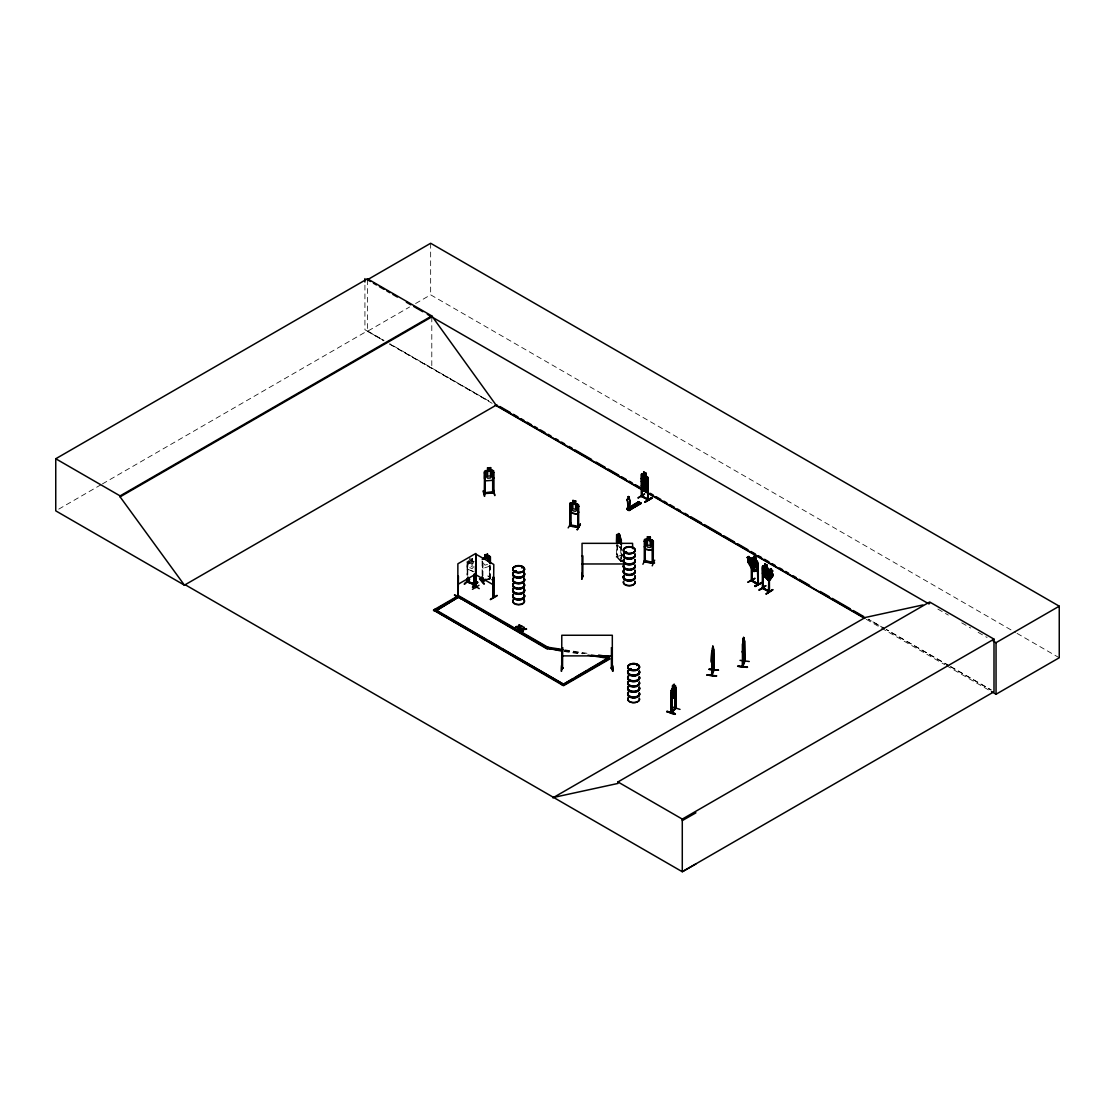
<?xml version="1.0" encoding="UTF-8"?>
<svg xmlns="http://www.w3.org/2000/svg" width="1115" height="1115" viewBox="0 0 1115 1115"><rect width="100%" height="100%" fill="white"/><g stroke="black" fill="none" stroke-linecap="round" stroke-linejoin="round"><path stroke-width="0.75" stroke-dasharray="5 3.75" d="M620.651 548.204L621.167 546.266M620.776 548.287L617.166 544.594L620.693 548.329L621.264 546.239M490.196 565.054L490.265 578.824L487.952 576.218M620.79 555.368L612.581 558.099M621.543 544.329L621.599 561.57L616.567 556.176L617.417 556.58M617.334 545.277L617.375 557.235M620.832 561.179L621.543 560.706M621.543 560.761L620.762 561.207L620.832 543.995M616.902 544.845L617.097 557.458L617.375 556.483M472.244 560.929L473.986 561.514M467.84 569.5L467.101 566.629L467.826 569.514L474.014 571.758M58.761 509.123L100.894 484.788M102.399 483.924L367.448 330.89L383.908 340.396M367.448 279.754L367.448 331.322L409.595 307.001M415.602 303.517L430.655 294.834L1015.528 632.512M490.126 578.1L489.36 578.532M490.126 578.852L485.987 579.953M617.041 556.901L621.306 561.667L621.111 543.897M487.534 564.357L485.011 565.18L483.659 563.591M489.401 566.295L483.046 568.357L482.251 560.943M485.987 579.424L489.192 578.378M486.154 580.121L490.196 578.81M489.889 578.615L490.029 566.601M616.902 556.873L616.999 556.162M564.761 649.836L590.169 653.78M564.761 650.491L585.096 653.627M564.274 650.867L582.922 653.752M564.274 651.508L577.835 653.613M470.168 558.963L471.729 559.549L471.729 558.699M469.722 560.064L473.945 561.584M468.425 561.598L473.457 563.507M467.032 562.281L474.837 565.207M467.966 569.389L473.945 571.647M383.685 340.521L364.926 329.733L364.926 283.712M389.693 343.978L488.649 400.884L389.902 343.852M884.794 628.693L868.306 619.201L884.752 628.707M949.269 665.767L886.3 629.543L949.102 665.864M950.76 666.617L991.249 689.906M1017.047 633.376L1059.25 657.752M937.868 609.083L948.308 615.104M961.729 622.853L970.691 628.024M978.148 632.33L987.096 637.501M950.593 666.714L990.998 690.046M367.448 331.322L383.908 340.828M389.902 344.284L492.147 403.309M866.299 619.327L879.874 627.174M881.394 628.038L944.753 664.624M946.259 665.502L990.009 690.756M621.264 561.612L616.567 556.929L616.623 544.942M482.112 560.803L482.112 574.56M482.154 566.058L483.046 568.357M490.656 578.546L487.868 575.884L492.579 580.664M472.161 558.448L472.161 560.984L473.457 562.322L473.457 567.047L472.161 568.594L469.722 567.674L468.425 565.152L468.425 560.413M489.443 565.291L489.401 579.089L489.29 565.124M482.851 562.281L482.851 576.037M482.697 562.113L482.697 575.87M472.3 558.336L472.216 560.929M469.791 557.472L469.791 560.009M467.924 561.472L467.756 575.382M467.213 574.95L467.129 561.11L467.032 575.103M431.798 316.897L431.798 368.466M430.655 243.265L430.655 294.834M472.161 561.821L469.722 560.915L469.722 565.639L472.161 566.559L472.161 561.821"/><path stroke-width="1.5" d="M627.522 509.248L627.522 507.757L629.501 508.984L629.71 502.586A2.105 1.227 59.5 0 0 629.404 499.701L628.456 496.482L627.898 498.851A2.105 1.227 59.5 0 0 627.592 501.388L627.982 508.468M629.501 508.984L629.808 502.531A2.105 1.227 59.5 0 0 629.501 499.645L629.181 497.123M754.576 566.267L752.207 563.563L751.301 559.897L749.503 561.012L752.374 566.044L753.81 565.221L750.939 560.176L751.51 563.131L748.834 561.389L751.608 566.49L753.615 568.218L755.05 567.382L751.719 559.73L748.82 556.622M744.151 649.028L744.249 645.947L742.688 653.153L742.381 651.146L742.702 653.028M712.875 646.352L712.485 648.024M707.063 675.091C736.095 677.795 687.523 672.763 716.346 676.164M737.879 666.338C766.911 669.042 718.339 664.01 747.162 667.411M671.355 692.276L671.3 712.945L676.011 708.262L671.537 711.579M713.935 670.087L712.025 675.369L711.997 654.7M743.008 666.115L742.409 665.725L743.05 665.307L742.897 666.589L744.764 661.334L744.681 640.707M742.702 648.247L743.008 649.39L743.621 637.459L742.465 666.589L744.374 660.484M627.926 508.315L628.567 507.673L628.316 509.583L627.954 507.381L626.755 509.109M466.948 581.96L474.906 584.915L474.823 574.573M467.324 581.082L467.645 581.5C468.384 583.856 467.436 579.256 467.324 581.835L475.088 584.734L475.004 574.42M711.649 659.982L711.858 661.906C717.53 638.561 708.471 680.457 711.76 651.634M742.492 666.533L742.381 644.386L744.151 638.811L744.681 661.334M675.105 695.704L675.565 692.791M675.188 695.732L671.564 699.426L675.23 695.788L675.606 692.75M454.418 595.201L461.303 598.866M454.586 594.727L461.303 598.56M666.784 711.788C675.453 711.426 680.61 717.823 667.049 711.551M667.007 711.189L675.272 713.837M675.244 714.171L666.979 711.565M770.144 579.702L768.291 580.497L763.733 574.992L764.319 572.664L767.329 568.427L772.876 574.072L773.169 575.465L770.075 579.744L773.085 575.41L772.876 574.072M515.966 570.81L514.865 571.187L516.245 571.424M522.405 567.159L521.667 567.605L522.614 567.521M626.783 552.692L626.142 551.688L625.25 552.455M626.686 552.413L625.404 552.482M632.498 548.176L633.111 548.719M629.71 669.46L630.505 668.568L631.383 669.335M630.825 669.265L630.184 668.791M637.585 665.293L636.665 665.53M482.697 577.584L482.823 581.263L482.851 577.751M711.886 656.986L712.192 658.143L712.792 646.198L711.593 675.3M712.29 648.958L712.666 647.913M711.774 651.704L713.321 647.55L713.67 670.617L713.851 649.446M712.192 656.108L712.778 649.724L712.234 674.909L712.192 674.115M709.07 669.446L718.45 670.226L709.168 669.125M743.12 639.369L743.719 637.473M743.12 640.219L743.496 639.16M742.702 642.965L743.593 640.986L743.008 647.355M743.914 640.108L744.346 639.16M739.998 660.373L749.28 661.502M744.569 661.766L744.318 660.554M744.165 661.293L743.008 665.502M757.238 571.298L758.061 569.166L757.322 571.256L752.109 568.302L751.426 565.389M642.142 476.802L641.292 478.948L642.059 476.844L647.411 479.715L648.038 482.67M762.437 573.026L763.134 575.925L768.402 578.852L769.238 576.706M671.174 690.631L672.61 688.108L672.568 685.627L672.61 698.352M484.147 583.744L479.575 578.587L483.826 583.87M492.565 480.258L493.68 477.666L492.635 480.328L485.387 480.83L484.44 478.377L484.537 471.603L487.534 470.488M518.573 628.749L519.255 626.644L522.113 626.282L519.255 627.076L518.573 628.749L518.587 626.7L518.029 628.442M522.921 631.257L522.378 630.519L522.921 631.257L523.604 629.153L526.461 629.222L523.604 629.585L523.702 627.201L522.935 629.627L520.134 629.654L523.019 628.846M518.684 626.337C512.078 626.574 519.674 628.484 519.353 624.693L519.353 626.714L519.897 624.999M518.684 626.769L519.353 624.693M522.378 630.951L523.702 627.201M523.702 629.222L524.245 627.508M577.584 514.14L578.699 511.855L577.654 514.238L570.741 512.886L569.863 510.126M644.331 546.559L645.25 549.235L652.275 550.378L653.306 548.023M627.926 496.788L628.944 496.649M754.785 578.546L747.775 582.295L754.827 578.239M562.587 651.258L547.34 648.247L547.813 647.216L563.061 649.585M547.34 648.888L547.813 647.216L458.488 595.647L433.554 610.044L563.507 685.725L609.64 659.077L608.344 657.683L591.396 655.062M644.345 493.987L638.17 497.708M644.665 494.084L638.115 498.029M609.64 659.077L608.344 658.338L608.818 656.665L598.644 655.09M608.818 656.665L608.344 658.338L588.009 655.188M759.176 590.086L765.754 585.821M641.334 496.231L648.177 500.022L648.108 477.833L642.087 473.652L641.376 474.168L641.418 496.356L647.968 499.227M641.892 495.868L642.101 496.649L642.254 486.168M762.409 588.358L769.462 591.926L769.392 579.856M763.399 587.786L762.744 587.424L762.953 588.664L763.315 576.497M483.116 490.976L484.412 496.356M484.816 495.98L483.506 490.907M645.223 541.179L644.303 541.235L645.223 541.179L645.223 562.002L644.498 560.915M647.425 539.437L647.355 536.733L650.338 537.221L650.212 539.883L651.718 540.984L651.718 545.709L650.212 547.507L647.425 547.047L645.933 544.775L645.933 540.036L647.355 539.284M645.25 549.235L652.303 550.322M650.31 539.827L650.338 537.221M652.247 540.134L645.278 539.005L644.331 539.758L644.289 561.904L653.237 563.312L653.334 541.151L652.275 540.078L653.334 541.151M652.414 542.545L653.32 542.503L652.414 542.545L652.484 563.242L652.498 542.364M642.909 564.274L645.46 559.033M645.306 561.068C649.836 561.179 664.275 565.04 644.345 561.639M644.386 561.904L644.205 561.096L653.32 562.378M654.672 560.176L652.219 565.835M581.849 573.458L581.918 578.908M581.891 579.256L581.891 573.431M561.653 671.146L561.639 665.348L561.235 671.202M469.54 579.479L464.356 584.079M752.388 580.162C750.13 579.591 753.405 582.741 758.312 584.371L758.228 563.73L757.392 563.507L757.977 584.539L757.991 562.35L755.803 560.232L756.82 561.751L756.82 566.49L755.733 567.883L753.684 566.699L752.597 559.284L753.684 559.075L753.684 556.371L755.872 557.639L755.803 560.232L755.733 557.737L753.684 556.538M752.36 580.943L751.468 560.064L752.068 560.413M568.162 527.883L571.284 522.782M675.523 707.412L671.021 712.847L671.091 690.603L675.216 685.558L674.185 686.631M675.132 685.53L675.146 708.582L675.662 687.523L675.983 708.318M572.775 500.51L575.744 501.039L575.619 503.687L577.096 504.83L577.096 509.569L575.619 511.311L572.873 510.768L571.396 508.454L571.396 503.715L572.873 503.158L572.803 500.454L575.744 501.039M570.615 505.011L569.807 504.858L570.615 505.011L570.573 525.653M572.775 503.046L569.821 503.381L569.723 525.5L569.709 524.719L578.685 526.475M575.744 503.576L578.699 505.039L578.615 527.242L578.49 526.461M570.741 512.886L577.654 514.238M577.654 503.938L570.81 502.754M577.779 506.419L578.699 506.391L577.779 506.419L577.849 527.116L577.891 506.238M570.629 524.942L569.863 524.51L570.755 524.663M577.779 526.294C582.365 526.949 568.831 527.855 570.044 524.524M577.695 526.489L578.601 526.447M580.274 524.12L577.222 529.723L580.316 524.162M577.222 529.723L580.385 524.51M493.666 493.039L492.621 493.109L493.415 492.05M492.579 492.928L493.624 492.844L493.68 470.851L490.6 470.196L490.6 467.659L487.52 467.896L487.631 470.572L486.084 471.534L486.084 476.272L487.631 478.182L490.502 477.959L492.05 475.812L492.05 471.074L490.502 470.349L490.489 467.743M457.819 596.929L457.875 563.786L475.743 553.472L475.952 587.675L476.244 566.88M475.38 586.797L475.757 586.197M764.319 572.775L767.329 568.427M771.51 572.539L772.11 574.239L770.019 577.18L768.151 577.263L766.34 575.075L766.256 572.636L768.36 569.695L769.698 570.35L770.799 568.636L772.737 570.978L771.622 572.566M769.698 570.35L770.827 568.775M771.441 572.58L772.667 571.019M515.228 571.563L515.019 570.852M516.329 571.312L514.768 571.424M522.614 567.368L521.848 567.716M625.25 552.176L625.989 551.744M630.226 669.488L630.505 668.889M488.886 561.89L488.886 557.152L487.534 556.747L487.576 554.043L484.872 554.922L484.914 557.514L482.21 559.298L489.374 556.064L487.631 556.636M742.855 666.561L743.008 642.63M645.933 473.164L643.689 471.924L643.689 474.628L642.575 474.851L643.689 486.962L645.78 488.119L644.665 485.304C643.843 488.677 641.167 485.833 644.177 484.44L642.672 480.704L644.637 484.147C645.362 480.663 648.261 483.38 645.111 484.969L646.519 488.649L645.78 483.394L646.909 482.001L646.909 477.262L645.794 475.784L645.933 473.164L645.864 475.743M581.974 575.967L582.797 575.688M476.021 586.825L475.45 566.183M672.568 685.627L674.185 684.094L674.031 696.889M672.61 689.042L674.031 687.579M672.61 693.781L674.031 692.317M675.941 687.62L675.23 687.955M671.732 706.798L680.011 709.391M671.495 711.621L671.857 712.499L672.568 688.164M492.607 470.098L485.429 470.655L484.551 471.659L484.286 493.75C484.217 492.565 487.171 492.482 492.579 492.175M483.659 558.852L485.011 557.57L484.955 554.977M492.677 492.914L492.677 472.286L493.569 472.412L492.677 472.286M493.666 492.286L492.83 492.398M464.467 584.176L469.61 579.145L464.467 583.744M474.293 583.716C457.666 578.141 478.335 585.612 474.391 583.716M475.004 583.953L474.781 584.901M477.582 582.114L472.425 587.145L477.624 582.169M616.609 534.949L618.198 535.479M569.932 503.436L570.838 502.698M675.523 708.164L671.425 712.164M671.425 712.917L671.495 691.746M626.7 552.246L625.85 552.05M631.243 669.362L629.905 669.46M753.684 558.908L752.193 558.044L747.775 560.692L754.033 571.549L757.643 569.472L752.514 559.228L751.357 558.629L751.454 580.762M751.496 558.657L752.235 558.141M647.285 489.889L648.038 489.471M642.184 486.99L648.108 489.429M763.231 565.667C760.988 566.127 767.803 566.741 768.416 568.622M581.946 576.497L582.992 576.678L582.142 575.688M582.044 576.497L582.894 576.497M561.695 668.415L562.713 668.387L561.751 668.373M611.564 668.359L612.316 668.61L612.316 635.257L561.793 635.257L561.695 668.61L562.545 668.387M611.368 668.08C613.738 666.868 610.686 669.516 612.316 668.415M612.288 667.871L611.368 667.857M675.648 707.342L675.188 708.624M675.565 708.666L675.704 685.976M641.292 485.764L643.62 487.854L643.536 490.433L645.864 491.631L646.909 484.008L645.78 481.359L645.794 476.635L643.689 475.478L643.689 480.217L642.561 481.61L643.62 490.391M647.327 489.987L645.71 489.011M626.714 509.081L629.181 510.572L640.958 503.032L638.7 501.75L626.881 509.304M638.561 502.085L640.707 503.255M626.992 509.346L639.146 502.182L627.313 509.555M628.86 510.419L630.212 508.649L628.818 509.987L626.923 508.914L628.135 507.478M641.641 475.506L642.254 475.854M647.313 476.551L648.177 477.847M647.857 499.492L647.717 478.865L648.4 499.882L641.738 496.161M648.331 479.213L647.481 479.004M642.073 483.882L647.411 486.753L648.177 484.663L647.341 486.795L642.073 483.882L641.446 480.927L642.142 483.84M641.683 495.381L642.101 495.896M642.101 496.119L647.996 499.213M645.014 501.917C665.46 488.718 631.146 510.698 651.954 498.168M645.111 501.917L651.954 498.182M764.751 563.967L766.995 565.221L764.751 563.967L763.636 571.647L764.765 574.295L766.855 575.452L767.97 574.044L766.925 565.263M763.092 568.037L762.479 567.688L763.399 588.539M766.925 567.8L766.995 565.221M769.169 569.932L768.277 568.664L769.169 569.932L769.238 592.065L768.709 590.755M763.733 574.992L768.374 580.455M768.402 578.852L763.19 575.884M759.231 590.183L765.796 585.807L759.231 589.751M763.162 588.163L769.462 591.173L762.632 588.149M772.653 589.598L766.075 593.974L772.681 589.654M458.181 576.148L458.126 597.124L458.418 576.274M472.565 584.664L479.255 588.609M627.898 498.851L627.996 498.795A2.105 1.227 59.5 0 0 627.675 501.332L627.898 508.482M633.167 505.025C639.202 507.66 630.574 505.499 634.379 504.301L636.637 505.764L634.379 504.301M635.466 503.673C641.487 506.308 632.874 504.147 636.679 502.949L638.937 504.412L636.679 502.949M637.487 502.656L638.7 501.75M629.85 507.52L638.728 502.043M628.386 510.126L640.526 502.949M628.679 510.308L640.958 503.032M628.832 510.391L641.111 503.506M493.262 576.985L493.513 597.821L493.569 577.152M472.453 589.319L478.962 585.291M490.405 599.299L497.067 595.368M490.433 599.647L497.109 595.772M185.257 584.776L184.533 585.208L55.75 510.851L55.75 458.753L367.448 278.792L431.798 315.935L496.147 405.191L864.571 617.905M367.448 278.792L367.448 279.754L430.655 243.265L1059.25 606.184L1059.25 657.752L996.043 694.241L991.528 691.621M55.75 458.753L120.099 495.896L431.798 315.935M695.927 863.958L682.282 871.735L185.174 584.734L184.435 585.152L120.099 496.858L431.798 316.897M184.435 585.152L496.872 404.773M457.875 584.413L475.743 574.1M433.554 610.699L434.85 609.292L563.507 684.22L502.168 648.805M436.341 609.083L458.488 596.302L500.175 620.358M551.2 648.386L546.503 648.623L457.192 596.4L546.503 647.968L547.813 647.216M754.702 566.49L752.221 564.315L752.304 567.619L751.552 563.911L748.876 561.5L747.287 557.389L748.89 556.455L750.437 559.159M747.385 557.444L748.89 556.58M748.89 557.179L747.97 557.709L748.486 558.615L749.405 558.071M753.949 571.479L757.559 569.403M608.344 657.683L562.197 684.972L572.622 678.951M575.591 677.237L586.016 671.216M588.999 669.502L606.853 659.188M433.554 610.044L563.507 685.07L609.64 658.435M552.873 797.866L865.31 617.473L922.872 604.957M553.597 797.434L617.947 783.441L617.947 781.949L929.645 601.989L993.995 639.132L993.995 691.774L682.282 871.735L682.282 819.093L993.995 639.132M929.645 603.48L928.92 603.912L427.31 314.305M993.061 640.944L996.043 642.672L1059.25 606.184M752.193 558.044L757.266 561.082M758.228 563.73L757.392 563.507M757.322 583.563L752.137 580.539L757.893 583.716M757.768 584.009L757.629 565.096M754.813 585.96L761.907 582.755L754.869 586.03M755.176 586.56L761.907 582.741M682.282 820.598L695.927 812.821M747.287 557.389L748.82 560.092M747.775 560.692L747.9 561.946M747.83 561.946L751.956 569.18M752.444 559.27L756.639 566.476M625.85 551.786L625.348 552.58L626.741 552.58M768.291 580.399L770.089 579.605M578.56 527.214L569.89 525.527M616.553 534.865L617.139 534.419L620.748 538.099M618.17 543.256L617.389 540.454L617.389 535.716L618.17 535.646C618.504 528.357 621.557 541.653 620.4 543.465M616.902 536.245L617.055 543.646M616.553 541.667L616.707 534.921L616.623 543.228M620.832 543.995L621.111 540.468L621.543 544.329M621.543 540.886L620.832 540.552M485.011 558.42L487.534 557.598L487.534 560.747M489.29 558.253C491.074 557.375 487.645 559.883 489.29 561.695M486.154 579.577C482.544 579.089 478.544 583.201 485.987 579.953M482.697 580.274L481.903 580.469L485.987 579.424M486.154 580.121L482.224 581.431M635.09 505.694L635.243 504.802L634.226 505.402M515.046 570.81L515.911 571.047M493.457 597.459L493.806 564.483L475.938 554.169L475.715 587.466M482.558 580.246L482.934 581.166M484.426 492.774L492.579 492.384M484.426 493.527L493.569 493.039L493.527 472.23M648.331 499.813L647.494 499.715M467.715 582.267L467.924 576.943M474.293 574.141L474.14 584.706L474.112 574.309M751.621 580.511L751.691 566.796M757.559 583.215L757.852 584.497M519.353 626.296L522.113 626.282M515.785 626.714L522.113 626.7M515.785 627.146L518.587 627.118M523.702 628.804L526.461 628.79M520.134 629.222L526.461 629.222M520.134 629.654L523.019 629.278M582.797 576.706L582.894 555.869L582.044 556.064M611.424 667.634L611.494 668.624M487.534 467.952L490.6 467.659M485.178 472.871L484.328 472.927L485.22 473.053L485.22 493.68L485.22 492.928M493.541 490.182L494.795 495.604L493.527 490.14M647.717 499.506L647.717 478.865M752.012 581.04L752.291 568.873M562.643 647.787L561.793 647.787L562.643 647.787L562.545 668.665M611.466 647.787L612.316 647.982L611.466 647.787L611.396 668.638M562.74 668.066L561.751 667.62L561.821 668.624M612.497 670.826L612.456 665.376M582.044 563.967L624.149 563.967M561.793 655.885L612.316 655.885M653.251 562.601L653.251 563.354M484.412 493.011L484.412 493.764M635.076 504.9L634.407 505.583M582.072 575.953L582.044 576.734L582.044 543.339L632.567 543.339L632.679 548.357M674.031 686.729L674.798 686.798L674.031 694.352L672.61 695.802L671.857 694.561M742.994 639.216L743.092 641.766M713.419 647.885L713.67 670.617M709.084 669.307L718.464 670.254M711.663 674.533L713.502 669.99L711.663 675.286L711.593 674.464M554.587 648.916L559.674 649.697M605.431 656.777L608.818 657.306M547.34 648.247L562.587 650.603M647.425 536.9L650.212 537.346M482.07 580.734L482.07 581.486L482.112 576.274M634.56 505.653L635.508 504.956M648.08 500.022L647.857 498.739M768.89 591.563L768.556 571.061L769.169 571.396M472.871 587.284L477.68 582.532M757.852 583.744L757.42 583.452M643.689 472.091L645.794 473.248M642.115 476.969L647.285 479.812L647.968 489.401M643.689 482.238L645.794 483.408M637.487 502.475L639.745 503.743M367.448 279.754L370.445 281.482M373.441 283.21L376.438 284.938M379.421 286.667L383.908 289.259M386.905 290.987L389.902 292.715M392.898 294.444L397.386 297.036M406.362 302.221L410.85 304.813M413.846 306.541L422.822 311.712M499.882 406.501L510.405 412.578M513.416 414.32L517.931 416.926M520.928 418.655L523.939 420.397M526.949 422.125L531.465 424.731M534.475 426.474L537.472 428.216M540.482 429.944L544.998 432.55M548.009 434.293L551.005 436.021M555.521 438.627L558.531 440.369M561.542 442.098L564.538 443.84M569.054 446.446L572.065 448.174M575.075 449.916L591.619 459.464M596.121 462.07L605.152 467.283M608.149 469.011L618.686 475.088M621.682 476.83L626.198 479.436M629.208 481.164L632.219 482.907M635.229 484.649L639.731 487.241M642.742 488.983L645.752 490.725M650.254 493.318L653.265 495.06M656.275 496.802L660.791 499.409M663.801 501.137L666.798 502.879M669.808 504.607L674.324 507.214M677.335 508.956L680.331 510.684M684.847 513.29L687.857 515.032M690.868 516.761L701.391 522.837M704.401 524.58L720.945 534.127M723.942 535.869L734.478 541.946M737.475 543.674L748.012 549.765M751.008 551.493L755.524 554.099M758.535 555.841L761.545 557.57M764.555 559.312L769.057 561.918M772.068 563.646L775.078 565.389M779.58 567.995L782.591 569.723M785.601 571.465L788.612 573.194M793.127 575.8L796.124 577.542M799.134 579.27L809.657 585.361M820.194 591.438L829.212 596.636M832.222 598.379L850.271 608.79M853.268 610.532L863.804 616.609M495.158 405.052L864.794 618.463M475.938 574.796L493.806 585.11M503.144 622.086L544.831 646.143M436.355 610.811L485.722 639.299M488.704 641.027L499.186 647.076M617.947 781.949L682.282 819.093M752.235 568.218L757.266 571.145M757.991 584.497L751.496 580.748M751.385 558.726L752.402 559.34M489.332 556.009L490.335 556.65L490.335 563.465L490.335 556.65M561.793 667.857L562.74 667.857L561.695 667.857M627.843 508.036L627.954 507.381M762.465 588.344L762.507 566.169L762.702 588.19L769.392 591.898L768.486 591.647L768.779 579.521M772.723 590.03L766.172 593.974M479.561 578.908L484.272 583.758M569.96 510.14L570.838 512.761M761.587 582.462L754.869 586.309M612.971 671.244L612.47 665.711L612.581 671.188M996.043 642.672L996.043 694.241M753.768 556.496L753.768 559.033M744.499 641.181L744.486 661.864M743.621 637.459L743.691 640.149M712.903 646.212L712.875 648.902M642.031 475.98L642.101 496.649M641.529 474.196L641.641 496.133M630.212 508.649L630.212 509.555M630.045 508.552L630.045 509.276M627.634 507.687L627.634 509.193M621.306 542.894L619.675 534.531M621.264 539.465L621.111 543.897M570.727 504.83L570.713 525.667M493.499 576.845L493.471 597.807M490.029 558.016L490.029 563.173M489.443 558.42L489.443 561.862M487.478 554.155L487.478 556.692M467.213 578.392L467.06 582.058L467.032 578.546M364.926 278.597L364.926 282.011M120.099 495.896L120.099 496.858M639.425 677.098A5.993 3.457 0 0 1 632.846 681.418A5.993 3.457 0 0 1 628.442 676.261M639.327 677.446A5.896 3.401 0 0 1 632.86 681.697A5.896 3.401 0 0 1 628.525 676.624M639.508 682.77A5.868 3.387 0 0 1 632.121 686.046A5.868 3.387 0 0 1 628.553 681.07M639.355 682.018A5.923 3.415 0 0 1 632.86 686.296A5.923 3.415 0 0 1 628.512 681.195M639.327 682.199A5.896 3.401 0 0 1 632.86 686.464A5.896 3.401 0 0 1 628.525 681.376M639.425 671.411A5.993 3.457 0 0 1 632.846 675.732A5.993 3.457 0 0 1 628.442 670.575M639.327 676.484A5.896 3.401 0 0 1 632.86 680.749A5.896 3.401 0 0 1 628.525 675.662M639.327 671.746A5.896 3.401 0 0 1 632.86 676.011A5.896 3.401 0 0 1 628.525 670.937M639.425 676.805A5.993 3.457 0 0 1 632.846 681.126A5.993 3.457 0 0 1 628.442 675.969M639.425 671.119A5.993 3.457 0 0 1 632.846 675.439A5.993 3.457 0 0 1 628.442 670.282M639.327 670.798A5.896 3.401 0 0 1 632.86 675.049A5.896 3.401 0 0 1 628.525 669.976M639.425 693.321A5.993 3.457 0 0 1 632.846 697.642A5.993 3.457 0 0 1 628.442 692.485M639.327 693.669A5.896 3.401 0 0 1 632.86 697.92A5.896 3.401 0 0 1 628.525 692.847M639.355 698.241A5.923 3.415 0 0 1 632.86 702.52A5.923 3.415 0 0 1 628.512 697.419M639.522 683.62A5.882 3.401 0 0 1 632.107 686.91A5.882 3.401 0 0 1 628.539 681.92M639.327 698.422A5.896 3.401 0 0 1 632.86 702.687A5.896 3.401 0 0 1 628.525 697.6M639.425 687.634A5.993 3.457 0 0 1 632.846 691.955A5.993 3.457 0 0 1 628.442 686.798M639.327 692.708A5.896 3.401 0 0 1 632.86 696.973A5.896 3.401 0 0 1 628.525 691.885M639.327 687.969A5.896 3.401 0 0 1 632.86 692.234A5.896 3.401 0 0 1 628.525 687.147M639.425 693.028A5.993 3.457 0 0 1 632.846 697.349A5.993 3.457 0 0 1 628.442 692.192M639.425 687.342A5.993 3.457 0 0 1 632.846 691.662A5.993 3.457 0 0 1 628.442 686.505M639.327 687.021A5.896 3.401 0 0 1 632.86 691.272A5.896 3.401 0 0 1 628.525 686.199M635.062 560.218A5.993 3.457 0 0 1 628.484 564.538A5.993 3.457 0 0 1 624.079 559.382M634.937 565.012A5.868 3.387 0 0 1 629.264 569.277A5.868 3.387 0 0 1 623.592 565.012M635.062 554.517A5.993 3.457 0 0 1 628.484 558.852A5.993 3.457 0 0 1 624.079 553.695M635.062 559.925A5.993 3.457 0 0 1 628.484 564.246A5.993 3.457 0 0 1 624.079 559.089M635.062 554.225A5.993 3.457 0 0 1 628.484 558.559A5.993 3.457 0 0 1 624.079 553.402M634.979 554.866A5.91 3.415 0 0 1 629.264 559.159A5.91 3.415 0 0 1 623.564 554.866M634.979 553.918A5.91 3.415 0 0 1 629.264 558.211A5.91 3.415 0 0 1 623.564 553.918M634.979 560.552A5.91 3.415 0 0 1 629.264 564.859A5.91 3.415 0 0 1 623.564 560.552M634.979 559.605A5.91 3.415 0 0 1 629.264 563.897A5.91 3.415 0 0 1 623.564 559.605M634.993 565.319A5.923 3.415 0 0 1 629.264 569.626A5.923 3.415 0 0 1 623.55 565.319M635.062 576.441A5.993 3.457 0 0 1 628.484 580.762A5.993 3.457 0 0 1 624.079 575.605M634.951 565.849A5.882 3.401 0 0 1 629.264 570.127A5.882 3.401 0 0 1 623.592 565.849M634.937 581.236A5.868 3.387 0 0 1 629.264 585.5A5.868 3.387 0 0 1 623.592 581.236M634.993 565.556A5.923 3.415 0 0 1 629.264 569.863A5.923 3.415 0 0 1 623.55 565.556M635.062 570.741A5.993 3.457 0 0 1 628.484 575.075A5.993 3.457 0 0 1 624.079 569.918M635.062 576.148A5.993 3.457 0 0 1 628.484 580.469A5.993 3.457 0 0 1 624.079 575.312M635.062 570.448A5.993 3.457 0 0 1 628.484 574.783A5.993 3.457 0 0 1 624.079 569.626M634.979 571.089A5.91 3.415 0 0 1 629.264 575.382A5.91 3.415 0 0 1 623.564 571.089M634.979 570.141A5.91 3.415 0 0 1 629.264 574.434A5.91 3.415 0 0 1 623.564 570.141M634.979 576.776A5.91 3.415 0 0 1 629.264 581.082A5.91 3.415 0 0 1 623.564 576.776M634.979 575.828A5.91 3.415 0 0 1 629.264 580.121A5.91 3.415 0 0 1 623.564 575.828M634.993 581.542A5.923 3.415 0 0 1 629.264 585.849A5.923 3.415 0 0 1 623.55 581.542M523.827 578.337A5.993 3.457 0 0 1 518.642 583.521A5.993 3.457 0 0 1 513.444 578.337M523.757 578.685A5.91 3.415 0 0 1 518.642 583.8A5.91 3.415 0 0 1 513.513 578.685M523.729 583.131A5.882 3.401 0 0 1 518.642 588.218A5.882 3.401 0 0 1 513.541 583.131M523.757 583.452A5.923 3.415 0 0 1 518.642 588.581A5.923 3.415 0 0 1 513.513 583.452M523.827 572.636A5.993 3.457 0 0 1 518.642 577.835A5.993 3.457 0 0 1 513.444 572.636M523.757 577.737A5.91 3.415 0 0 1 518.642 582.852A5.91 3.415 0 0 1 513.513 577.737M523.757 572.999A5.91 3.415 0 0 1 518.642 578.114A5.91 3.415 0 0 1 513.513 572.999M523.827 578.044A5.993 3.457 0 0 1 518.642 583.229A5.993 3.457 0 0 1 513.444 578.044M523.827 572.343A5.993 3.457 0 0 1 518.642 577.528A5.993 3.457 0 0 1 513.444 572.343M523.757 572.037A5.91 3.415 0 0 1 518.642 577.152A5.91 3.415 0 0 1 513.513 572.037M523.827 594.56A5.993 3.457 0 0 1 518.642 599.745A5.993 3.457 0 0 1 513.444 594.56M523.757 594.908A5.91 3.415 0 0 1 518.642 600.023A5.91 3.415 0 0 1 513.513 594.908M523.729 599.354A5.882 3.401 0 0 1 518.642 604.442A5.882 3.401 0 0 1 513.541 599.354M523.743 583.981A5.896 3.401 0 0 1 518.642 589.082A5.896 3.401 0 0 1 513.527 583.981M523.757 599.675A5.923 3.415 0 0 1 518.642 604.804A5.923 3.415 0 0 1 513.513 599.675M523.757 583.689A5.923 3.415 0 0 1 518.642 588.818A5.923 3.415 0 0 1 513.513 583.689M523.827 588.859A5.993 3.457 0 0 1 518.642 594.044A5.993 3.457 0 0 1 513.444 588.859M523.757 593.961A5.91 3.415 0 0 1 518.642 599.076A5.91 3.415 0 0 1 513.513 593.961M523.743 589.222A5.896 3.401 0 0 1 518.642 594.323A5.896 3.401 0 0 1 513.527 589.222M523.827 594.267A5.993 3.457 0 0 1 518.642 599.452A5.993 3.457 0 0 1 513.444 594.267M523.827 588.567A5.993 3.457 0 0 1 518.642 593.751A5.993 3.457 0 0 1 513.444 588.567M523.757 588.26A5.91 3.415 0 0 1 518.642 593.375A5.91 3.415 0 0 1 513.513 588.26M769.099 570.866L769.085 573.431L771.775 573.988L769.252 574.309L769.211 577.737L768.625 574.183L765.852 573.681L768.458 573.333L768.458 570.1L769.099 570.866M769.322 570.866L767.232 573.821L769.043 576.009L771.134 573.054L769.322 570.866M770.967 569.417L771.747 571.354L770.967 569.417M673.781 684.875L672.875 686.659L673.781 684.875M458.488 597.152L436.16 610.699L458.488 597.152M487.088 554.782L485.457 556.148L487.088 554.782M489.987 468.272L488.147 468.411L488.147 469.262L489.987 469.122L489.987 468.272M490.502 471.199L487.631 471.408L487.631 476.147L490.502 475.924L490.502 471.199M649.711 537.695L647.927 537.402L647.927 538.252L649.711 538.545L649.711 537.695M650.212 540.733L647.425 540.287L647.425 545.026L650.212 545.472L650.212 540.733M575.131 501.485L573.361 501.137L573.361 501.987L575.131 502.335L575.131 501.485M575.619 504.538L572.873 504.008L572.873 508.733L575.619 509.276L575.619 504.538M645.418 473.471L644.066 472.718L645.418 474.307L645.418 473.471M645.794 481.373L643.689 480.217L645.78 481.359M645.418 490.029L644.066 489.29L645.418 490.879L645.418 490.029M766.479 565.514L765.127 564.775L766.479 566.364L766.479 565.514M766.855 568.692L764.765 567.521L764.765 572.26L766.855 573.417L766.855 568.692M755.371 557.946L754.047 557.179L755.371 558.782L755.371 557.946M755.733 561.11L753.684 559.925L753.684 564.664L755.733 565.849L755.733 561.11M619.355 534.726L618.421 533.792L619.355 535.576L619.355 534.726M619.619 537.946L618.17 536.496L618.17 541.235L619.619 542.684L619.619 537.946M671.648 699.453L671.091 697.377L671.564 699.426M630.686 669.85A5.896 3.401 0 0 0 639.536 666.895A5.896 3.401 0 0 0 630.686 663.955A5.896 3.401 0 0 0 630.686 669.85M629.445 669.335A5.923 3.415 0 0 0 639.355 667.801A5.923 3.415 0 0 0 632.107 663.62A5.923 3.415 0 0 0 629.445 669.335M630.686 670.338A5.882 3.401 0 0 0 639.522 667.397A5.882 3.401 0 0 0 630.686 664.456A5.882 3.401 0 0 0 630.686 670.338M626.309 552.97A5.91 3.415 0 0 0 635.174 550.016A5.91 3.415 0 0 0 626.309 547.061A5.91 3.415 0 0 0 626.309 552.97M626.323 553.444A5.882 3.401 0 0 0 635.16 550.503A5.882 3.401 0 0 0 626.323 547.563A5.882 3.401 0 0 0 626.323 553.444M626.309 553.179A5.923 3.415 0 0 0 635.188 550.211A5.923 3.415 0 0 0 626.309 547.256A5.923 3.415 0 0 0 626.309 553.179M515.688 571.925A5.91 3.415 0 0 0 524.552 568.971A5.91 3.415 0 0 0 515.688 566.016A5.91 3.415 0 0 0 515.688 571.925M515.688 572.413A5.896 3.401 0 0 0 524.538 569.458A5.896 3.401 0 0 0 515.688 566.504A5.896 3.401 0 0 0 515.688 572.413M515.674 572.134A5.923 3.415 0 0 0 524.552 569.18A5.923 3.415 0 0 0 515.674 566.211A5.923 3.415 0 0 0 515.674 572.134"/></g></svg>
